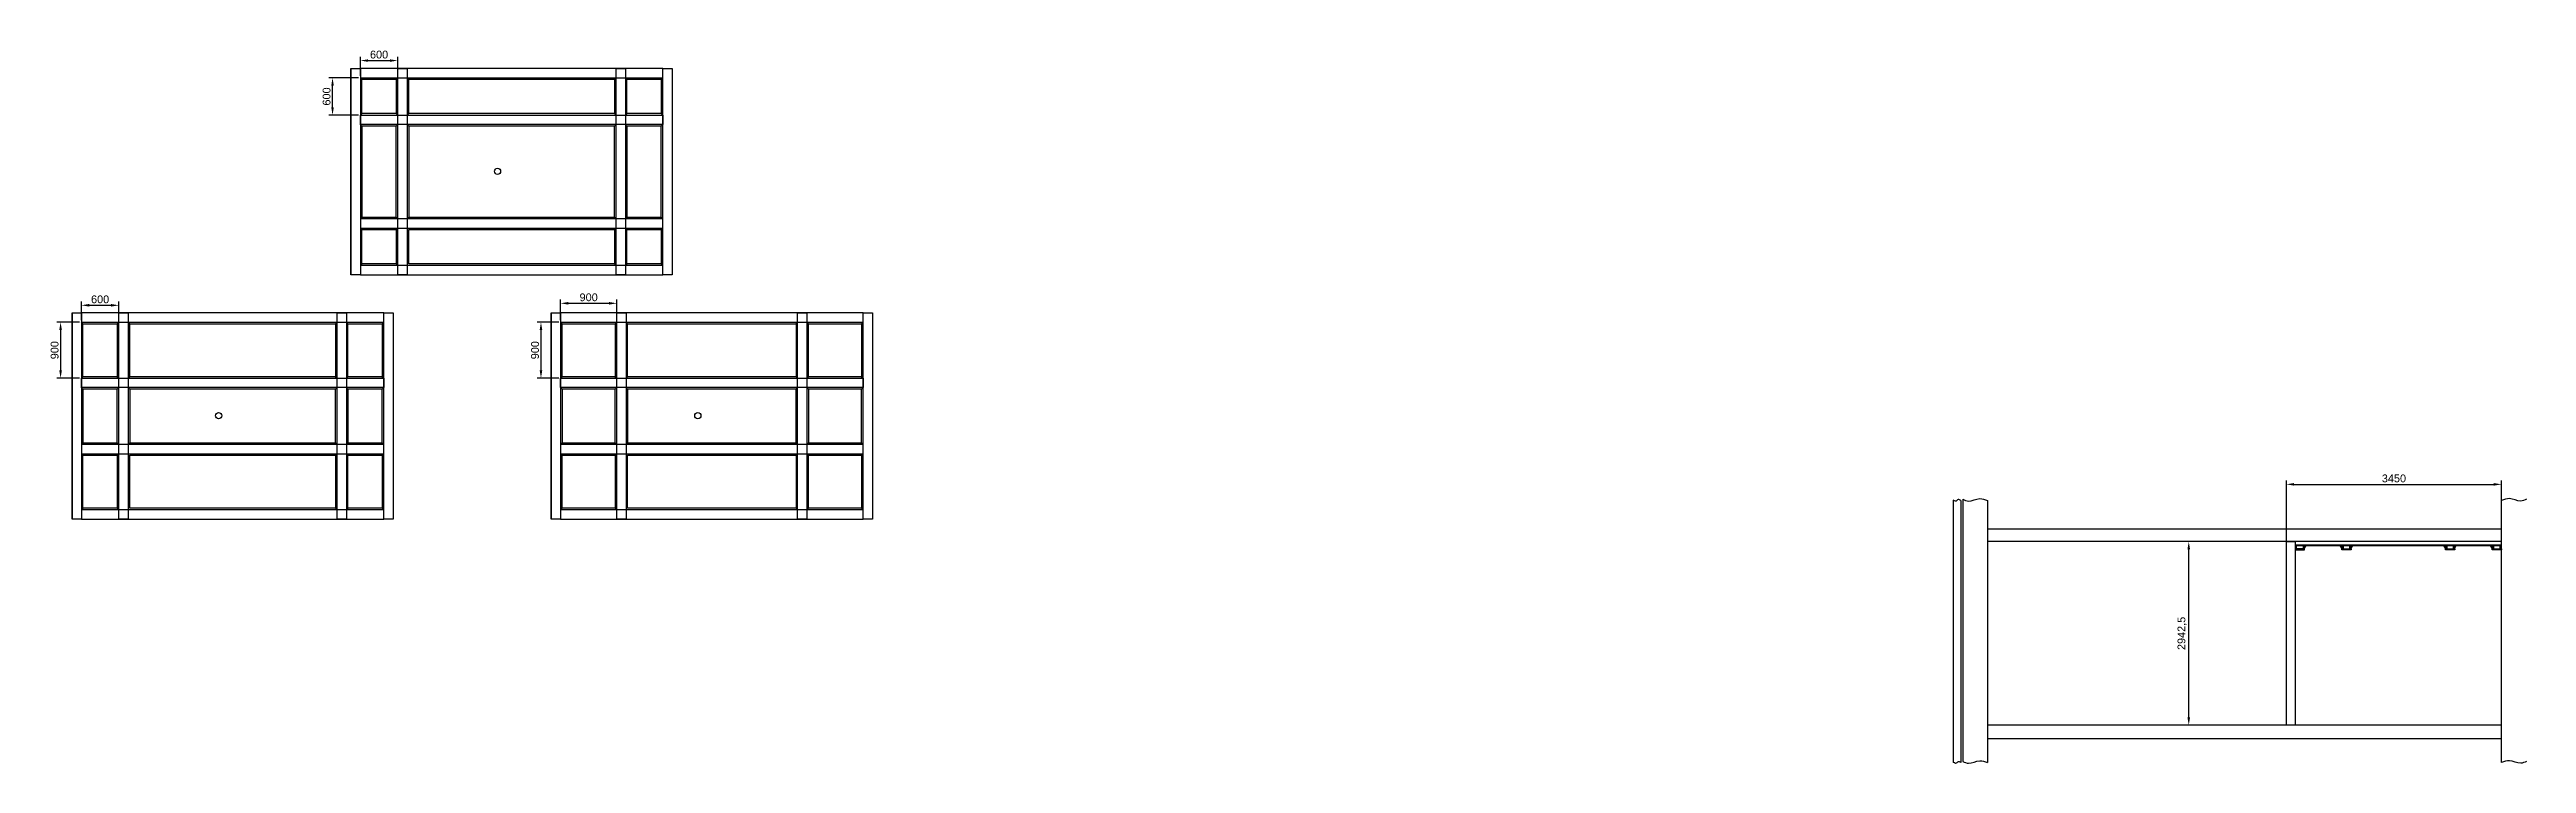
# Model space of a CAD drawing. Header units: millimetres. Extents: x -44972 to 32175, y -18880 to 15181.
# Drawn here: x -44972 to -5255, y 3734 to 15181 of the extents above; entities that cross this region are included whole.
import ezdxf

# ---------------------------------------------------------------- set-up
doc = ezdxf.new("R2010")
doc.units = ezdxf.units.MM
doc.layers.add('Dimensions', color=3, linetype='Continuous')
doc.styles.get("Standard").update_dxf_attribs({"font": 'arial.ttf'})
doc.dimstyles.new('ISO-50', dxfattribs={"dimscale": 50, "dimtxt": 2.5, "dimasz": 2.5, "dimexe": 1.25, "dimexo": 0.625, "dimtad": 1, "dimtxsty": 'Standard', "dimcen": 2.5, "dimadec": 0, "dimazin": 0, "dimtfac": 1, "dimtmove": 0, "dimatfit": 3, "dimfxl": 1, "dimarcsym": 0})

# ---------------------------------------------------------------- blocks, each defined once
blk = doc.blocks.new('*D37')
at = {"layer": 'Defpoints', "color": 0, "transparency": 16777216}
for p in [(-5655, 8209), (-5655, 7291), (-9105, 4348)]:
    blk.add_point(p, dxfattribs=at)
at = {"layer": 'Dimensions', "color": 0, "lineweight": -2, "transparency": 16777216}
for p, q in [((-9105, 4379), (-9105, 8272)), ((-8980, 8209), (-5780, 8209)), ((-5655, 7322), (-5655, 8272))]:
    blk.add_line(p, q, dxfattribs=at)
at = {"layer": 'Dimensions', "color": 0, "transparency": 16777216}
for points in [[(-8980, 8230), (-8980, 8188), (-9105, 8209)], [(-5780, 8230), (-5780, 8188), (-5655, 8209)]]:
    blk.add_solid(points, dxfattribs=at)
at = {"layer": 'Dimensions', "color": 0, "transparency": 16777216, "insert": (-7380, 8304), "char_height": 125, "attachment_point": 5}
blk.add_mtext('3450', dxfattribs=at)
blk = doc.blocks.new('U-profile')
at = {"color": 0}
for points in [[(150, 0), (0, 0), (0, 16), (150, 16)], [(5, 70), (21, 70), (21, 16), (5, 16)], [(129, 70), (145, 70), (145, 16), (129, 16)]]:
    blk.add_lwpolyline(points, close=True, dxfattribs=at)
blk = doc.blocks.new('*D79')
at = {"layer": 'Defpoints', "color": 0, "transparency": 16777216}
for p in [(-40434, 14728), (-39988, 14728), (-39988, 14128)]:
    blk.add_point(p, dxfattribs=at)
at = {"layer": 'Dimensions', "color": 0, "lineweight": -2, "transparency": 16777216}
for p, q in [((-40019, 14728), (-40496, 14728)), ((-40434, 14253), (-40434, 14603)), ((-40019, 14128), (-40496, 14128))]:
    blk.add_line(p, q, dxfattribs=at)
at = {"layer": 'Dimensions', "color": 0, "transparency": 16777216}
for points in [[(-40454, 14603), (-40413, 14603), (-40434, 14728)], [(-40454, 14253), (-40413, 14253), (-40434, 14128)]]:
    blk.add_solid(points, dxfattribs=at)
at = {"layer": 'Dimensions', "color": 0, "transparency": 16777216, "insert": (-40529, 14428), "char_height": 125, "attachment_point": 5, "rotation": 90}
blk.add_mtext('600', dxfattribs=at)
blk = doc.blocks.new('*D80')
at = {"layer": 'Defpoints', "color": 0, "transparency": 16777216}
for p in [(-39988, 14728), (-39388, 15004), (-39388, 14728)]:
    blk.add_point(p, dxfattribs=at)
at = {"layer": 'Dimensions', "color": 0, "lineweight": -2, "transparency": 16777216}
for p, q in [((-39988, 14760), (-39988, 15066)), ((-39863, 15004), (-39513, 15004)), ((-39388, 14760), (-39388, 15066))]:
    blk.add_line(p, q, dxfattribs=at)
at = {"layer": 'Dimensions', "color": 0, "transparency": 16777216}
for points in [[(-39863, 15024), (-39863, 14983), (-39988, 15004)], [(-39513, 15024), (-39513, 14983), (-39388, 15004)]]:
    blk.add_solid(points, dxfattribs=at)
at = {"layer": 'Dimensions', "color": 0, "transparency": 16777216, "insert": (-39688, 15099), "char_height": 125, "attachment_point": 5}
blk.add_mtext('600', dxfattribs=at)
blk = doc.blocks.new('*D81')
at = {"layer": 'Defpoints', "color": 0, "transparency": 16777216}
for p in [(-44461, 10810), (-43861, 11080), (-43861, 10810)]:
    blk.add_point(p, dxfattribs=at)
at = {"layer": 'Dimensions', "color": 0, "lineweight": -2, "transparency": 16777216}
for p, q in [((-44461, 10841), (-44461, 11142)), ((-43861, 10841), (-43861, 11142)), ((-44336, 11080), (-43986, 11080))]:
    blk.add_line(p, q, dxfattribs=at)
at = {"layer": 'Dimensions', "color": 0, "transparency": 16777216}
for points in [[(-44336, 11101), (-44336, 11059), (-44461, 11080)], [(-43986, 11101), (-43986, 11059), (-43861, 11080)]]:
    blk.add_solid(points, dxfattribs=at)
at = {"layer": 'Dimensions', "color": 0, "transparency": 16777216, "insert": (-44161, 11175), "char_height": 125, "attachment_point": 5}
blk.add_mtext('600', dxfattribs=at)
blk = doc.blocks.new('*D82')
at = {"layer": 'Defpoints', "color": 0, "transparency": 16777216}
for p in [(-44461, 10810), (-44795, 9910), (-44461, 9910)]:
    blk.add_point(p, dxfattribs=at)
at = {"layer": 'Dimensions', "color": 0, "lineweight": -2, "transparency": 16777216}
for p, q in [((-44492, 10810), (-44857, 10810)), ((-44795, 10685), (-44795, 10035)), ((-44492, 9910), (-44857, 9910))]:
    blk.add_line(p, q, dxfattribs=at)
at = {"layer": 'Dimensions', "color": 0, "transparency": 16777216}
for points in [[(-44815, 10685), (-44774, 10685), (-44795, 10810)], [(-44815, 10035), (-44774, 10035), (-44795, 9910)]]:
    blk.add_solid(points, dxfattribs=at)
at = {"layer": 'Dimensions', "color": 0, "transparency": 16777216, "insert": (-44890, 10360), "char_height": 125, "attachment_point": 5, "rotation": 90}
blk.add_mtext('900', dxfattribs=at)
blk = doc.blocks.new('*D83')
at = {"layer": 'Defpoints', "color": 0, "transparency": 16777216}
for p in [(-36777, 10810), (-37092, 9910), (-36777, 9910)]:
    blk.add_point(p, dxfattribs=at)
at = {"layer": 'Dimensions', "color": 0, "lineweight": -2, "transparency": 16777216}
for p, q in [((-36808, 10810), (-37154, 10810)), ((-37092, 10685), (-37092, 10035)), ((-36808, 9910), (-37154, 9910))]:
    blk.add_line(p, q, dxfattribs=at)
at = {"layer": 'Dimensions', "color": 0, "transparency": 16777216}
for points in [[(-37112, 10685), (-37071, 10685), (-37092, 10810)], [(-37112, 10035), (-37071, 10035), (-37092, 9910)]]:
    blk.add_solid(points, dxfattribs=at)
at = {"layer": 'Dimensions', "color": 0, "transparency": 16777216, "insert": (-37187, 10360), "char_height": 125, "attachment_point": 5, "rotation": 90}
blk.add_mtext('900', dxfattribs=at)
blk = doc.blocks.new('*D84')
at = {"layer": 'Defpoints', "color": 0, "transparency": 16777216}
for p in [(-36777, 10810), (-35877, 11112), (-35877, 10810)]:
    blk.add_point(p, dxfattribs=at)
at = {"layer": 'Dimensions', "color": 0, "lineweight": -2, "transparency": 16777216}
for p, q in [((-36777, 10841), (-36777, 11175)), ((-35877, 10841), (-35877, 11175)), ((-36652, 11112), (-36002, 11112))]:
    blk.add_line(p, q, dxfattribs=at)
at = {"layer": 'Dimensions', "color": 0, "transparency": 16777216}
for points in [[(-36652, 11133), (-36652, 11091), (-36777, 11112)], [(-36002, 11133), (-36002, 11091), (-35877, 11112)]]:
    blk.add_solid(points, dxfattribs=at)
at = {"layer": 'Dimensions', "color": 0, "transparency": 16777216, "insert": (-36327, 11207), "char_height": 125, "attachment_point": 5}
blk.add_mtext('900', dxfattribs=at)
blk = doc.blocks.new('*D94')
at = {"layer": 'Defpoints', "color": 0, "transparency": 16777216}
for p in [(-10670, 7291), (-8965, 7291), (-8965, 4348)]:
    blk.add_point(p, dxfattribs=at)
at = {"layer": 'Dimensions', "color": 0, "lineweight": -2, "transparency": 16777216}
for p, q in [((-8996, 7291), (-10733, 7291)), ((-10670, 4473), (-10670, 7166)), ((-8996, 4348), (-10733, 4348))]:
    blk.add_line(p, q, dxfattribs=at)
at = {"layer": 'Dimensions', "color": 0, "transparency": 16777216}
for points in [[(-10691, 7166), (-10649, 7166), (-10670, 7291)], [(-10691, 4473), (-10649, 4473), (-10670, 4348)]]:
    blk.add_solid(points, dxfattribs=at)
at = {"layer": 'Dimensions', "color": 0, "transparency": 16777216, "insert": (-10776, 5819), "char_height": 125, "attachment_point": 5, "rotation": 90}
blk.add_mtext('2942,5', dxfattribs=at)

msp = doc.modelspace()

# ---------------------------------------------------------------- linework, layer by layer
for p, q in [((-40138.148, 14878.471), (-40138.148, 11568.471)), ((-39988.148, 14878.471), (-39988.148, 11568.471)), ((-39963.148, 14703.471), (-39988.148, 14728.471)), ((-39413.148, 14703.471), (-39388.148, 14728.471)), ((-39213.148, 14703.471), (-39238.148, 14728.471)), ((-35913.148, 14703.471), (-35888.148, 14728.471)), ((-35713.148, 14703.471), (-35738.148, 14728.471)), ((-35163.148, 14703.471), (-35138.148, 14728.471)), ((-39963.148, 14153.471), (-39988.148, 14128.471)), ((-39963.148, 13953.471), (-39988.148, 13978.471)), ((-39413.148, 14153.471), (-39388.148, 14128.471)), ((-39413.148, 13953.471), (-39388.148, 13978.471)), ((-39213.148, 14153.471), (-39238.148, 14128.471)), ((-39213.148, 13953.471), (-39238.148, 13978.471)), ((-35913.148, 14153.471), (-35888.148, 14128.471)), ((-35913.148, 13953.471), (-35888.148, 13978.471)), ((-35713.148, 14153.471), (-35738.148, 14128.471)), ((-35713.148, 13953.471), (-35738.148, 13978.471)), ((-35163.148, 14153.471), (-35138.148, 14128.471)), ((-35163.148, 13953.471), (-35138.148, 13978.471)), ((-39963.148, 12493.471), (-39988.148, 12468.471)), ((-39963.148, 12293.471), (-39988.148, 12318.471)), ((-39413.148, 12493.471), (-39388.148, 12468.471)), ((-39413.148, 12293.471), (-39388.148, 12318.471)), ((-39213.148, 12493.471), (-39238.148, 12468.471)), ((-35913.148, 12493.471), (-35888.148, 12468.471)), ((-35913.148, 12293.471), (-35888.148, 12318.471)), ((-35713.148, 12493.471), (-35738.148, 12468.471)), ((-35713.148, 12293.471), (-35738.148, 12318.471)), ((-35163.148, 12493.471), (-35138.148, 12468.471)), ((-35163.148, 12293.471), (-35138.148, 12318.471)), ((-39963.148, 11743.471), (-39988.148, 11718.471)), ((-39413.148, 11743.471), (-39388.148, 11718.471)), ((-35913.148, 11743.471), (-35888.148, 11718.471)), ((-35713.148, 11743.471), (-35738.148, 11718.471)), ((-35163.148, 11743.471), (-35138.148, 11718.471)), ((-44611.166, 10959.594), (-44611.166, 7649.594)), ((-44461.166, 10959.594), (-44461.166, 7649.594)), ((-44436.166, 10784.594), (-44461.166, 10809.594)), ((-43886.166, 10784.594), (-43861.166, 10809.594)), ((-43686.166, 10784.594), (-43711.166, 10809.594)), ((-40386.166, 10784.594), (-40361.166, 10809.594)), ((-40186.166, 10784.594), (-40211.166, 10809.594)), ((-39636.166, 10784.594), (-39611.166, 10809.594)), ((-36926.959, 10959.594), (-36926.959, 7649.594)), ((-36776.959, 10959.594), (-36776.959, 7649.594)), ((-36751.959, 10784.594), (-36776.959, 10809.594)), ((-35901.959, 10784.594), (-35876.959, 10809.594)), ((-35701.959, 10784.594), (-35726.959, 10809.594)), ((-33001.959, 10784.594), (-32976.959, 10809.594)), ((-32801.959, 10784.594), (-32826.959, 10809.594)), ((-31951.959, 10784.594), (-31926.959, 10809.594)), ((-44436.166, 9934.594), (-44461.166, 9909.594)), ((-43886.166, 9934.594), (-43861.166, 9909.594)), ((-43686.166, 9934.594), (-43711.166, 9909.594)), ((-40386.166, 9934.594), (-40361.166, 9909.594)), ((-40186.166, 9934.594), (-40211.166, 9909.594)), ((-39636.166, 9934.594), (-39611.166, 9909.594)), ((-36751.959, 9934.594), (-36776.959, 9909.594)), ((-35901.959, 9934.594), (-35876.959, 9909.594)), ((-35701.959, 9934.594), (-35726.959, 9909.594)), ((-33001.959, 9934.594), (-32976.959, 9909.594)), ((-32801.959, 9934.594), (-32826.959, 9909.594)), ((-31951.959, 9934.594), (-31926.959, 9909.594)), ((-44436.166, 9734.594), (-44461.166, 9759.594)), ((-43886.166, 9734.594), (-43861.166, 9759.594)), ((-43686.166, 9734.594), (-43711.166, 9759.594)), ((-40386.166, 9734.594), (-40361.166, 9759.594)), ((-40186.166, 9734.594), (-40211.166, 9759.594)), ((-39636.166, 9734.594), (-39611.166, 9759.594)), ((-36751.959, 9734.594), (-36776.959, 9759.594)), ((-35901.959, 9734.594), (-35876.959, 9759.594)), ((-35701.959, 9734.594), (-35726.959, 9759.594)), ((-33001.959, 9734.594), (-32976.959, 9759.594)), ((-32801.959, 9734.594), (-32826.959, 9759.594)), ((-31951.959, 9734.594), (-31926.959, 9759.594)), ((-44436.166, 8874.594), (-44461.166, 8849.594)), ((-43886.166, 8874.594), (-43861.166, 8849.594)), ((-43686.166, 8874.594), (-43711.166, 8849.594)), ((-40386.166, 8874.594), (-40361.166, 8849.594)), ((-40186.166, 8874.594), (-40211.166, 8849.594)), ((-39636.166, 8874.594), (-39611.166, 8849.594)), ((-36751.959, 8874.594), (-36776.959, 8849.594)), ((-35901.959, 8874.594), (-35876.959, 8849.594)), ((-35701.959, 8874.594), (-35726.959, 8849.594)), ((-33001.959, 8874.594), (-32976.959, 8849.594)), ((-32801.959, 8874.594), (-32826.959, 8849.594)), ((-31951.959, 8874.594), (-31926.959, 8849.594)), ((-44436.166, 8674.594), (-44461.166, 8699.594)), ((-43886.166, 8674.594), (-43861.166, 8699.594)), ((-40386.166, 8674.594), (-40361.166, 8699.594)), ((-40186.166, 8674.594), (-40211.166, 8699.594)), ((-39636.166, 8674.594), (-39611.166, 8699.594)), ((-36751.959, 8674.594), (-36776.959, 8699.594)), ((-35901.959, 8674.594), (-35876.959, 8699.594)), ((-33001.959, 8674.594), (-32976.959, 8699.594)), ((-32801.959, 8674.594), (-32826.959, 8699.594)), ((-31951.959, 8674.594), (-31926.959, 8699.594)), ((-14445.135, 7953.193), (-14445.135, 3749.567)), ((-14325.135, 7951.409), (-14325.135, 3747.782)), ((-14295.135, 7969.391), (-14295.135, 3765.764)), ((-13895.135, 7951.409), (-13895.135, 3747.782)), ((-5655.135, 3747.782), (-5655.135, 7951.409)), ((-44436.166, 7824.594), (-44461.166, 7799.594)), ((-43886.166, 7824.594), (-43861.166, 7799.594)), ((-40386.166, 7824.594), (-40361.166, 7799.594)), ((-40186.166, 7824.594), (-40211.166, 7799.594)), ((-39636.166, 7824.594), (-39611.166, 7799.594)), ((-36751.959, 7824.594), (-36776.959, 7799.594)), ((-35901.959, 7824.594), (-35876.959, 7799.594)), ((-33001.959, 7824.594), (-32976.959, 7799.594)), ((-32801.959, 7824.594), (-32826.959, 7799.594)), ((-31951.959, 7824.594), (-31926.959, 7799.594)), ((-5655.135, 7490.663), (-13895.135, 7490.663)), ((-5655.135, 7290.663), (-13895.135, 7290.663)), ((-5655.135, 4348.163), (-13895.135, 4348.163)), ((-5655.135, 4128.163), (-13895.135, 4128.163))]:
    msp.add_line(p, q)
at = {"color": 252, "true_color": 0x939598}
for p, q in [((-8965.135, 7240.663), (-5655.135, 7240.663)), ((-8965.135, 7228.163), (-5655.135, 7228.163))]:
    msp.add_line(p, q, dxfattribs=at)
for points in [[(-40138.148, 14878.471), (-39988.148, 14878.471), (-39988.148, 11568.471), (-40138.148, 11568.471)], [(-35138.148, 14878.471), (-39988.148, 14878.471), (-39988.148, 14728.471), (-35138.148, 14728.471)], [(-39963.148, 14703.471), (-39413.148, 14703.471), (-39413.148, 14153.471), (-39963.148, 14153.471)], [(-39388.148, 14878.471), (-39238.148, 14878.471), (-39238.148, 11568.471), (-39388.148, 11568.471)], [(-39213.148, 14703.471), (-35913.148, 14703.471), (-35913.148, 14153.471), (-39213.148, 14153.471)], [(-35888.148, 14878.471), (-35738.148, 14878.471), (-35738.148, 11568.471), (-35888.148, 11568.471)], [(-35713.148, 14703.471), (-35163.148, 14703.471), (-35163.148, 14153.471), (-35713.148, 14153.471)], [(-35138.148, 14878.471), (-34988.148, 14878.471), (-34988.148, 11568.471), (-35138.148, 11568.471)], [(-35138.148, 13978.471), (-39988.148, 13978.471), (-39988.148, 14128.471), (-35138.148, 14128.471)], [(-39413.148, 13953.471), (-39963.148, 13953.471), (-39963.148, 12493.471), (-39413.148, 12493.471)], [(-35913.148, 13953.471), (-39213.148, 13953.471), (-39213.148, 12493.471), (-35913.148, 12493.471)], [(-35163.148, 13953.471), (-35713.148, 13953.471), (-35713.148, 12493.471), (-35163.148, 12493.471)], [(-35138.148, 12468.471), (-39988.148, 12468.471), (-39988.148, 12318.471), (-35138.148, 12318.471)], [(-39963.148, 12293.471), (-39413.148, 12293.471), (-39413.148, 11743.471), (-39963.148, 11743.471)], [(-39213.148, 12293.471), (-35913.148, 12293.471), (-35913.148, 11743.471), (-39213.148, 11743.471)], [(-35713.148, 12293.471), (-35163.148, 12293.471), (-35163.148, 11743.471), (-35713.148, 11743.471)], [(-35138.148, 11718.471), (-39988.148, 11718.471), (-39988.148, 11568.471), (-35138.148, 11568.471)], [(-44611.166, 10959.594), (-44461.166, 10959.594), (-44461.166, 7649.594), (-44611.166, 7649.594)], [(-39611.166, 10959.594), (-44461.166, 10959.594), (-44461.166, 10809.594), (-39611.166, 10809.594)], [(-44436.166, 10784.594), (-43886.166, 10784.594), (-43886.166, 9934.594), (-44436.166, 9934.594)], [(-43861.166, 10959.594), (-43711.166, 10959.594), (-43711.166, 7649.594), (-43861.166, 7649.594)], [(-43686.166, 10784.594), (-40386.166, 10784.594), (-40386.166, 9934.594), (-43686.166, 9934.594)], [(-40361.166, 10959.594), (-40211.166, 10959.594), (-40211.166, 7649.594), (-40361.166, 7649.594)], [(-40186.166, 10784.594), (-39636.166, 10784.594), (-39636.166, 9934.594), (-40186.166, 9934.594)], [(-39611.166, 10959.594), (-39461.166, 10959.594), (-39461.166, 7649.594), (-39611.166, 7649.594)], [(-36926.959, 10959.594), (-36776.959, 10959.594), (-36776.959, 7649.594), (-36926.959, 7649.594)], [(-31926.959, 10959.594), (-36776.959, 10959.594), (-36776.959, 10809.594), (-31926.959, 10809.594)], [(-36751.959, 10784.594), (-35901.959, 10784.594), (-35901.959, 9934.594), (-36751.959, 9934.594)], [(-35876.959, 10959.594), (-35726.959, 10959.594), (-35726.959, 7649.594), (-35876.959, 7649.594)], [(-35701.959, 10784.594), (-33001.959, 10784.594), (-33001.959, 9934.594), (-35701.959, 9934.594)], [(-32976.959, 10959.594), (-32826.959, 10959.594), (-32826.959, 7649.594), (-32976.959, 7649.594)], [(-32801.959, 10784.594), (-31951.959, 10784.594), (-31951.959, 9934.594), (-32801.959, 9934.594)], [(-31926.959, 10959.594), (-31776.959, 10959.594), (-31776.959, 7649.594), (-31926.959, 7649.594)], [(-39611.166, 9759.594), (-44461.166, 9759.594), (-44461.166, 9909.594), (-39611.166, 9909.594)], [(-43886.166, 9734.594), (-44436.166, 9734.594), (-44436.166, 8874.594), (-43886.166, 8874.594)], [(-40386.166, 9734.594), (-43686.166, 9734.594), (-43686.166, 8874.594), (-40386.166, 8874.594)], [(-39636.166, 9734.594), (-40186.166, 9734.594), (-40186.166, 8874.594), (-39636.166, 8874.594)], [(-31926.959, 9759.594), (-36776.959, 9759.594), (-36776.959, 9909.594), (-31926.959, 9909.594)], [(-35901.959, 9734.594), (-36751.959, 9734.594), (-36751.959, 8874.594), (-35901.959, 8874.594)], [(-33001.959, 9734.594), (-35701.959, 9734.594), (-35701.959, 8874.594), (-33001.959, 8874.594)], [(-31951.959, 9734.594), (-32801.959, 9734.594), (-32801.959, 8874.594), (-31951.959, 8874.594)], [(-39611.166, 8849.594), (-44461.166, 8849.594), (-44461.166, 8699.594), (-39611.166, 8699.594)], [(-31926.959, 8849.594), (-36776.959, 8849.594), (-36776.959, 8699.594), (-31926.959, 8699.594)], [(-44436.166, 8674.594), (-43886.166, 8674.594), (-43886.166, 7824.594), (-44436.166, 7824.594)], [(-43686.166, 8674.594), (-40386.166, 8674.594), (-40386.166, 7824.594), (-43686.166, 7824.594)], [(-40186.166, 8674.594), (-39636.166, 8674.594), (-39636.166, 7824.594), (-40186.166, 7824.594)], [(-36751.959, 8674.594), (-35901.959, 8674.594), (-35901.959, 7824.594), (-36751.959, 7824.594)], [(-35701.959, 8674.594), (-33001.959, 8674.594), (-33001.959, 7824.594), (-35701.959, 7824.594)], [(-32801.959, 8674.594), (-31951.959, 8674.594), (-31951.959, 7824.594), (-32801.959, 7824.594)], [(-39611.166, 7799.594), (-44461.166, 7799.594), (-44461.166, 7649.594), (-39611.166, 7649.594)], [(-31926.959, 7799.594), (-36776.959, 7799.594), (-36776.959, 7649.594), (-31926.959, 7649.594)]]:
    msp.add_lwpolyline(points, close=True)
msp.add_lwpolyline([(-9105.135, 4348.163), (-9105.135, 7290.663), (-8965.135, 7290.663), (-8965.135, 4348.163)])
at = {"color": 2}
for points in [[(-8820.135, 7228.163), (-8820.135, 7174.163), (-8790.135, 7228.163)], [(-8210.135, 7228.163), (-8210.135, 7174.163), (-8240.135, 7228.163)], [(-8070.135, 7228.163), (-8070.135, 7174.163), (-8040.135, 7228.163)], [(-6550.135, 7228.163), (-6550.135, 7174.163), (-6580.135, 7228.163)], [(-6410.135, 7228.163), (-6410.135, 7174.163), (-6380.135, 7228.163)], [(-5800.135, 7228.163), (-5800.135, 7174.163), (-5830.135, 7228.163)]]:
    msp.add_lwpolyline(points, close=True, dxfattribs=at)
at = {"lineweight": 30}
for centre in [(-37788.148, 13228.471), (-42261.166, 9309.594), (-34576.959, 9309.594)]:
    msp.add_circle(centre, 50, dxfattribs=at)
for points in [[(-14325.135, 7951.409), (-14339.573, 7960.248), (-14370.471, 7979.166), (-14405.756, 7920.805), (-14432.473, 7952.736), (-14445.135, 7953.193)], [(-14325.135, 3747.782), (-14339.573, 3756.622), (-14370.471, 3775.539), (-14405.756, 3717.179), (-14432.473, 3749.109), (-14445.135, 3749.567)]]:
    msp.add_open_spline(points, degree=3, knots=[0, 0, 0, 0, 44.112267371, 94.402646749, 132.507367863, 132.507367863, 132.507367863, 132.507367863])
for points in [[(-14295.135, 7969.391), (-14202.341, 7941.6), (-14022.396, 7980.834), (-13895.135, 7951.409)], [(-5255.135, 7969.391), (-5347.928, 7941.6), (-5527.874, 7980.834), (-5655.135, 7951.409)], [(-14295.135, 3765.764), (-14202.341, 3737.974), (-14022.396, 3777.207), (-13895.135, 3747.782)], [(-5255.135, 3765.764), (-5347.928, 3737.974), (-5527.874, 3777.207), (-5655.135, 3747.782)]]:
    msp.add_spline(points, degree=3)

# ---------------------------------------------------------------- block references
at = {"color": 6, "xscale": -1}
msp.add_blockref('U-profile', (-8815.135, 7158.163), dxfattribs=at)
at = {"color": 6}
for p in [(-8215.135, 7158.163), (-6555.135, 7158.163), (-5805.135, 7158.163)]:
    msp.add_blockref('U-profile', p, dxfattribs=at)

# ---------------------------------------------------------------- dimensions: what is measured, and where the dimension line sits
at = {"layer": 'Dimensions'}
for base, p1, p2, picture, middle in [((-39388.148, 15003.52), (-39988.148, 14728.471), (-39388.148, 14728.471), '*D80', (-39688.148, 15098.592)), ((-43861.166, 11079.719), (-44461.166, 10809.594), (-43861.166, 10809.594), '*D81', (-44161.166, 11174.79)), ((-35876.959, 11112.306), (-36776.959, 10809.594), (-35876.959, 10809.594), '*D84', (-36326.959, 11207.378)), ((-5655.135, 8209.059), (-9105.135, 4348.163), (-5655.135, 7290.663), '*D37', (-7380.135, 8304.173))]:
    dim = msp.add_linear_dim(base=base, p1=p1, p2=p2, dimstyle='ISO-50', dxfattribs=at)
    dim.commit()
    dim.dimension.update_dxf_attribs({"geometry": picture, "text_midpoint": middle})
for base, p1, p2, picture, middle in [((-40433.536, 14728.471), (-39988.148, 14128.471), (-39988.148, 14728.471), '*D79', (-40528.608, 14428.471)), ((-44794.636, 9909.594), (-44461.166, 10809.594), (-44461.166, 9909.594), '*D82', (-44889.708, 10359.594)), ((-37091.528, 9909.594), (-36776.959, 10809.594), (-36776.959, 9909.594), '*D83', (-37186.6, 10359.594)), ((-10670.017, 7290.663), (-8965.135, 4348.163), (-8965.135, 7290.663), '*D94', (-10776.387, 5819.413))]:
    dim = msp.add_linear_dim(base=base, p1=p1, p2=p2, angle=90, dimstyle='ISO-50', dxfattribs=at)
    dim.commit()
    dim.dimension.update_dxf_attribs({"geometry": picture, "text_midpoint": middle})

doc.saveas('drawing.dxf')
